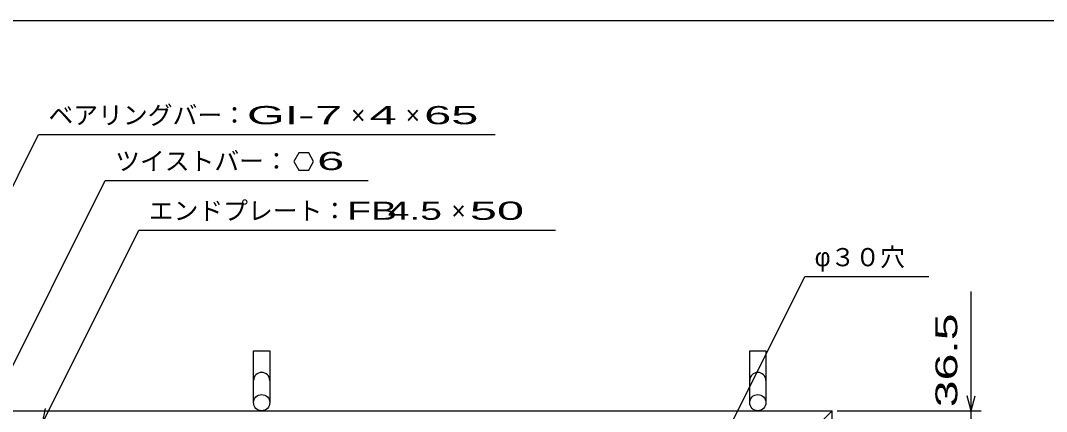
# Model space of a CAD drawing. Units: millimetres, scale not verified. Extents: x -1456 to 1385, y -1026 to 843.
# Drawn here: x -874 to -47, y 528 to 843 of the extents above; entities that cross this region are included whole.
import ezdxf
from ezdxf.enums import TextEntityAlignment as Align

# ---------------------------------------------------------------- set-up
doc = ezdxf.new("R2010")
doc.units = ezdxf.units.MM
doc.header["$LTSCALE"] = 8
doc.linetypes.add('DASHED', pattern=[7.5, 6, -1.5])
for name, color, linetype, lineweight in [('0_2', 150, 'Continuous', 25), ('19', 6, 'Continuous', 25), ('22', 4, 'Continuous', 25)]:
    doc.layers.add(name, color=color, linetype=linetype, lineweight=lineweight)
doc.styles.add('ベクトル', font='')
doc.styles.get('ベクトル').set_extended_font_data('ベクトル')

msp = doc.modelspace()

# ---------------------------------------------------------------- linework, layer by layer
at = {"layer": '0_2'}
msp.add_line((-1383.2, 842.8), (1384.8, 842.8), dxfattribs=at)
at = {"layer": '19'}
for p, q in [((-686.5, 535), (-686.5, 576.62)), ((-686.5, 576.62), (-673.5, 576.62)), ((-673.5, 576.62), (-673.5, 535)), ((-286.5, 535), (-286.5, 576.62)), ((-286.5, 576.62), (-273.5, 576.62)), ((-273.5, 576.62), (-273.5, 535)), ((-1140, 528.5), (-220, 528.5)), ((-220, -48.5), (-220, 528.5))]:
    msp.add_line(p, q, dxfattribs=at)
at = {"layer": '19', "linetype": 'DASHED'}
msp.add_line((-235, 513.5), (-220, 528.5), dxfattribs=at)
at = {"layer": '19'}
for centre in [(-680, 535), (-280, 535)]:
    msp.add_circle(centre, 6.5, dxfattribs=at)
for centre in [(-680, 552.84), (-280, 552.84)]:
    msp.add_arc(centre, 6.5, 0, 180, dxfattribs=at)
at = {"layer": '22'}
for p, q in [((-1012.1, 446.5), (-859.85, 751)), ((-859.85, 751), (-491.85, 751)), ((-650.1, 736.212), (-654.1, 729.284)), ((-642.1, 736.212), (-650.1, 736.212)), ((-638.1, 729.2), (-642.1, 736.212)), ((-654.1, 729.284), (-650.1, 722.356)), ((-642.1, 722.356), (-638.1, 729.284)), ((-650.1, 722.356), (-642.1, 722.356)), ((-927.35, 471.5), (-806.1, 714)), ((-806.1, 714), (-594.1, 714)), ((-856.75, 518.5), (-779, 674)), ((-779, 674), (-443, 674)), ((-306.1, 508.6), (-242.1, 636.6)), ((-242.1, 636.6), (-142.1, 636.6)), ((-108, 528.5), (-108, 624.5)), ((-108, 528.5), (-111.2, 540.5)), ((-108, 528.5), (-104.8, 540.5)), ((-856.75, 518.5), (-854.35, 530.18)), ((-216, 528.5), (-100, 528.5)), ((-108, 492), (-108, 528.5))]:
    msp.add_line(p, q, dxfattribs=at)

# ---------------------------------------------------------------- texts
at = {"layer": '22', "color": 2, "style": 'ベクトル'}
for s, p in [('ベアリングバー：', (-851.85, 766.6)), ('×', (-607.85, 766.6)), ('×', (-563.85, 766.6)), ('ツイストバー：', (-798.1, 729.6)), ('エンドプレート：', (-771, 689.6)), ('×', (-527, 689.6)), ('φ３０穴', (-234.1, 652.2))]:
    msp.add_text(s, height=14.66, dxfattribs=at).set_placement(p, align=Align.MIDDLE_LEFT)
for s, width, p in [('GI-', 2, (-691.85, 766.6)), (' 7 ', 2, (-647.85, 766.6)), (' 4 ', 2, (-603.85, 766.6)), (' 65 ', 2, (-559.85, 766.6)), (' 6 ', 2, (-646.1, 729.684)), ('FB', 1.6, (-611, 689.6)), (' 4.5 ', 1.6, (-587, 689.6)), (' 50 ', 2, (-523, 689.6))]:
    msp.add_text(s, height=14.66, dxfattribs=dict(at, width=width)).set_placement(p, align=Align.MIDDLE_LEFT)
at = {"layer": '22', "color": 2, "style": 'ベクトル', "width": 1.65}
msp.add_text(' 36.5 ', height=17.6, rotation=90, dxfattribs=at).set_placement((-128, 520.5), align=Align.MIDDLE_LEFT)

doc.saveas('drawing.dxf')
